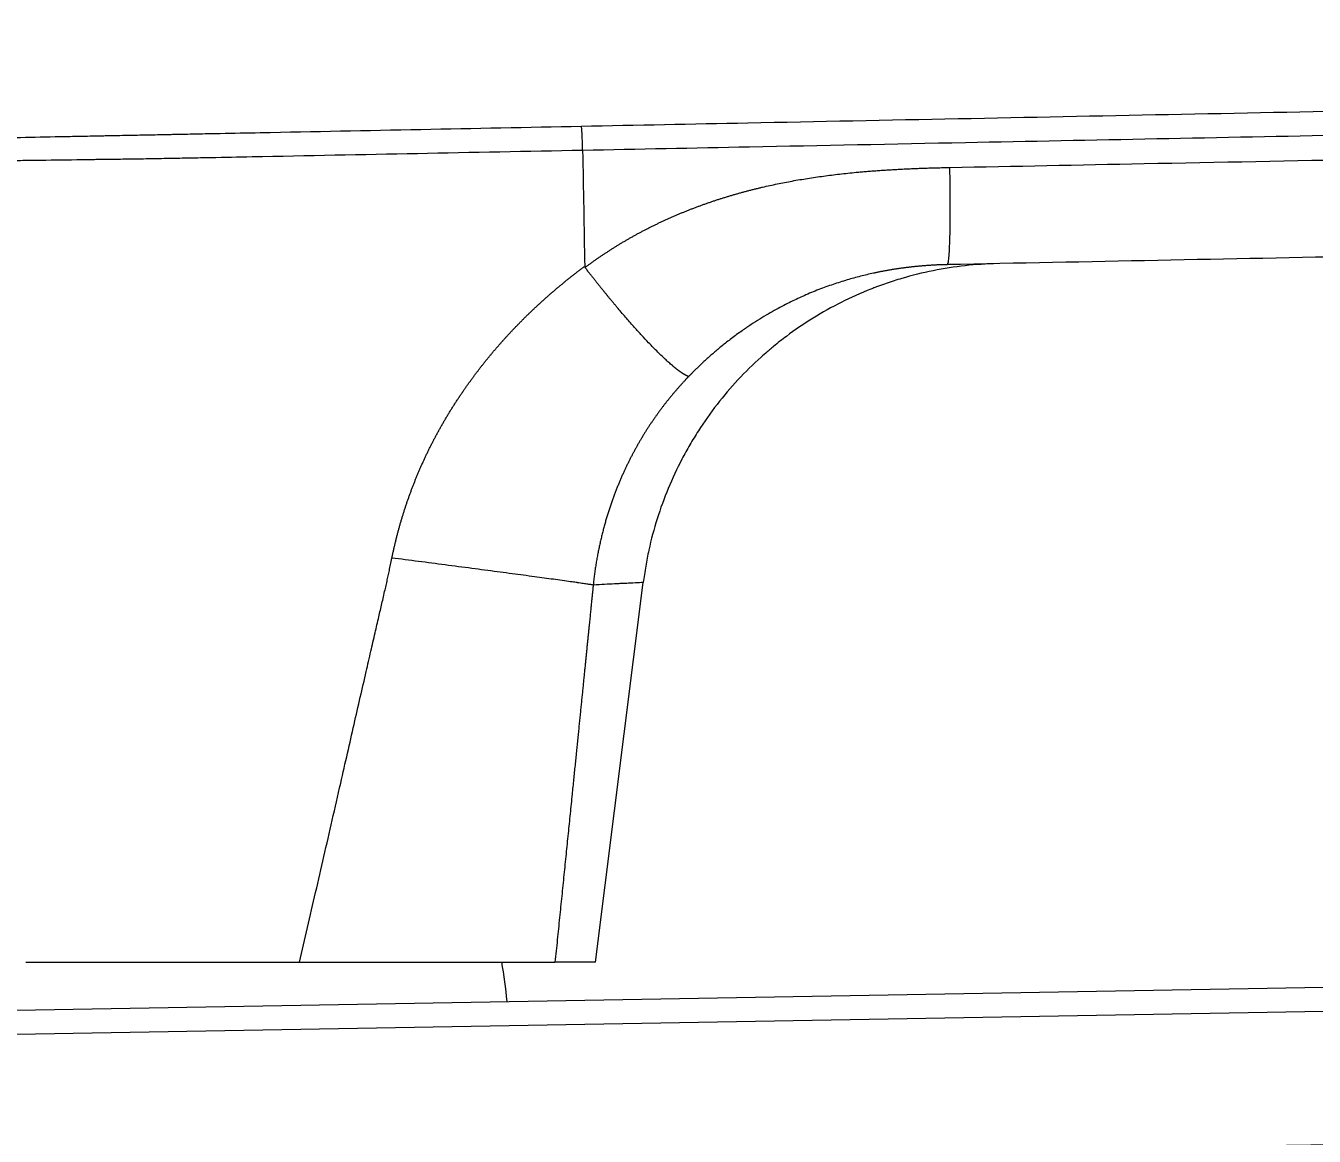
# Model space of a CAD drawing. Extents: x 8168 to 8762, y -18192 to -17772.
# Drawn here: x 8294.4 to 8347.4, y -17968.6 to -17922.9 of the extents above; entities that cross this region are included whole.
import ezdxf

# ---------------------------------------------------------------- set-up
doc = ezdxf.new("R2010")
doc.units = 0
doc.header["$MEASUREMENT"] = 0
doc.linetypes.add('HIDDEN2', pattern=[4.7625, 3.175, -1.5875])
doc.layers.get('DEFPOINTS').update_dxf_attribs({"linetype": 'CONTINUOUS'})
doc.layers.add('1', color=4, linetype='HIDDEN2')
doc.layers.add('5', color=2, linetype='CONTINUOUS')
doc.styles.get("Standard").update_dxf_attribs({"font": 'Gulim.ttf'})
doc.dimstyles.new('STANDARD$2', dxfattribs={"dimtxt": 3.5, "dimasz": 2.5, "dimexe": 1, "dimexo": 1, "dimgap": 0.8, "dimtad": 1, "dimdsep": 46, "dimtxsty": 'Standard', "dimcen": 0, "dimclrd": 2, "dimclre": 2, "dimclrt": 4, "dimadec": 1, "dimazin": 2, "dimtfac": 1, "dimtmove": 0, "dimatfit": 0, "dimfxl": 0, "dimtolj": 1, "dimarcsym": 0})

# ---------------------------------------------------------------- blocks, each defined once
blk = doc.blocks.new('*D9')
at = {"layer": '5', "color": 2, "lineweight": -2}
blk.add_line((8294.359, -18020.295), (8294.359, -18021.895), dxfattribs=at)
blk.add_arc((8294.359, -17490.867), 530.029, 270.5405, 281.4595, dxfattribs=at)
at = {"layer": '5', "color": 2}
for points in [[(8399.493, -18009.513), (8399.832, -18011.145), (8404.558, -18009.313)], [(8299.363, -18021.705), (8299.355, -18020.038), (8294.359, -18020.895)]]:
    blk.add_solid(points, dxfattribs=at)
at = {"layer": 'DEFPOINTS', "color": 0}
for p in [(8294.359, -17922.905, 0), (8395.837, -17968.282, 0), (8294.359, -18019.295, 0), (8331.332, -18019.604), (8418.401, -18074.441, 0)]:
    blk.add_point(p, dxfattribs=at)
at = {"layer": '5', "color": 4, "insert": (8355.397, -18013.976), "char_height": 5, "attachment_point": 5, "rotation": 6.6553}
blk.add_mtext('\\A1;12°', dxfattribs=at)

msp = doc.modelspace()

# ---------------------------------------------------------------- linework, layer by layer
at = {"layer": '1', "color": 7, "linetype": 'Continuous', "lineweight": 18}
for p, q in [((8317.804, -17961.441, 0), (8319.774, -17945.814, 0)), ((8288.339, -17963.509, 0), (8394.356, -17961.658, 0))]:
    msp.add_line(p, q, dxfattribs=at)
at = {"layer": '1', "color": 1, "linetype": 'Continuous', "lineweight": 13}
msp.add_line((8394.398, -17962.658, 0), (8292.012, -17964.445, 0), dxfattribs=at)
at = {"layer": '1', "color": 7, "linetype": 'Continuous', "lineweight": 18}
msp.add_arc((8294.359, -17964.941, 0), 19.9, 5.4294, 10.1645, dxfattribs=at)
for points, knots in [([(8317.22, -17927.036, 0), (8319.505, -17926.99, 0), (8321.79, -17926.944, 0), (8329.847, -17926.783, 0), (8335.619, -17926.668, 0), (8347.163, -17926.437, 0), (8352.934, -17926.321, 0), (8358.705, -17926.206, 0)], [0, 0, 0, 0, 0.165239, 0.165239, 0.582659, 0.582659, 1, 1, 1, 1]), ([(8276.514, -17927.85, 0), (8276.527, -17927.85, 0), (8276.562, -17927.849, 0), (8276.633, -17927.847, 0), (8276.648, -17927.847, 0), (8276.681, -17927.846, 0), (8276.699, -17927.846, 0), (8276.756, -17927.845, 0), (8276.8, -17927.844, 0), (8276.944, -17927.841, 0), (8277.06, -17927.839, 0), (8277.331, -17927.833, 0), (8277.486, -17927.83, 0), (8277.834, -17927.823, 0), (8278.028, -17927.819, 0), (8278.347, -17927.813, 0), (8278.459, -17927.811, 0), (8278.633, -17927.807, 0), (8278.692, -17927.806, 0), (8278.814, -17927.804, 0), (8278.875, -17927.803, 0), (8279.189, -17927.796, 0), (8279.456, -17927.791, 0), (8280.024, -17927.78, 0), (8280.325, -17927.774, 0), (8280.959, -17927.761, 0), (8281.293, -17927.754, 0), (8281.993, -17927.74, 0), (8282.36, -17927.733, 0), (8282.838, -17927.723, 0), (8282.983, -17927.72, 0), (8283.131, -17927.717, 0), (8283.229, -17927.715, 0), (8283.279, -17927.714, 0), (8283.528, -17927.709, 0), (8283.73, -17927.705, 0), (8284.346, -17927.693, 0), (8284.768, -17927.685, 0), (8285.635, -17927.667, 0), (8286.526, -17927.65, 0), (8287.463, -17927.631, 0), (8288.423, -17927.612, 0), (8288.915, -17927.602, 0), (8289.481, -17927.59, 0), (8289.544, -17927.589, 0), (8289.671, -17927.587, 0), (8289.861, -17927.583, 0), (8290.306, -17927.574, 0), (8290.692, -17927.566, 0), (8291.469, -17927.551, 0), (8291.993, -17927.54, 0), (8292.79, -17927.524, 0), (8293.058, -17927.519, 0), (8293.461, -17927.511, 0), (8293.664, -17927.507, 0), (8293.867, -17927.503, 0), (8294.003, -17927.5, 0), (8294.071, -17927.499, 0), (8294.684, -17927.486, 0), (8295.229, -17927.475, 0), (8296.048, -17927.459, 0), (8296.321, -17927.454, 0), (8296.731, -17927.445, 0), (8296.868, -17927.443, 0), (8297.073, -17927.439, 0), (8297.142, -17927.437, 0), (8297.278, -17927.434, 0), (8297.347, -17927.433, 0), (8297.484, -17927.43, 0), (8297.552, -17927.429, 0), (8297.689, -17927.426, 0), (8297.758, -17927.425, 0), (8297.963, -17927.421, 0), (8298.1, -17927.418, 0), (8298.374, -17927.413, 0), (8298.511, -17927.41, 0), (8298.786, -17927.404, 0), (8298.923, -17927.402, 0), (8299.335, -17927.393, 0), (8299.61, -17927.388, 0), (8299.953, -17927.381, 0), (8300.022, -17927.38, 0), (8300.16, -17927.377, 0), (8300.228, -17927.375, 0), (8300.366, -17927.373, 0), (8300.435, -17927.371, 0), (8300.572, -17927.369, 0), (8300.641, -17927.367, 0), (8300.847, -17927.363, 0), (8300.985, -17927.36, 0), (8301.26, -17927.355, 0), (8301.397, -17927.352, 0), (8301.81, -17927.344, 0), (8302.085, -17927.338, 0), (8302.911, -17927.322, 0), (8303.461, -17927.311, 0), (8306.213, -17927.256, 0), (8308.414, -17927.212, 0), (8312.817, -17927.124, 0), (8315.019, -17927.08, 0), (8317.22, -17927.036, 0)], [0, 0, 0, 0, 0.03125, 0.03125, 0.039063, 0.039063, 0.046875, 0.046875, 0.0625, 0.0625, 0.09375, 0.09375, 0.125, 0.125, 0.15625, 0.15625, 0.171875, 0.171875, 0.179688, 0.179688, 0.1875, 0.1875, 0.21875, 0.21875, 0.25, 0.25, 0.28125, 0.28125, 0.3125, 0.3125, 0.320313, 0.324219, 0.324219, 0.328125, 0.328125, 0.34375, 0.34375, 0.375, 0.375, 0.40625, 0.4375, 0.4375, 0.46875, 0.46875, 0.472656, 0.472656, 0.476563, 0.484375, 0.5, 0.5, 0.53125, 0.53125, 0.546875, 0.546875, 0.554688, 0.558594, 0.558594, 0.5625, 0.5625, 0.59375, 0.59375, 0.609375, 0.609375, 0.617188, 0.617188, 0.621094, 0.621094, 0.625, 0.625, 0.628906, 0.628906, 0.632813, 0.632813, 0.640625, 0.640625, 0.648438, 0.648438, 0.65625, 0.65625, 0.671875, 0.671875, 0.675781, 0.675781, 0.679688, 0.679688, 0.683594, 0.683594, 0.6875, 0.6875, 0.695313, 0.695313, 0.703125, 0.703125, 0.71875, 0.71875, 0.75, 0.75, 0.875, 0.875, 1, 1, 1, 1]), ([(8317.279, -17928.035, 0), (8317.278, -17927.969, 0), (8317.276, -17927.904, 0), (8317.274, -17927.808, 0), (8317.273, -17927.776, 0), (8317.271, -17927.729, 0), (8317.271, -17927.714, 0), (8317.27, -17927.683, 0), (8317.269, -17927.667, 0), (8317.267, -17927.592, 0), (8317.264, -17927.534, 0), (8317.261, -17927.466, 0), (8317.26, -17927.453, 0), (8317.259, -17927.427, 0), (8317.258, -17927.414, 0), (8317.256, -17927.375, 0), (8317.255, -17927.351, 0), (8317.251, -17927.282, 0), (8317.248, -17927.241, 0), (8317.245, -17927.195, 0), (8317.244, -17927.186, 0), (8317.242, -17927.169, 0), (8317.24, -17927.145, 0), (8317.237, -17927.11, 0), (8317.234, -17927.088, 0), (8317.232, -17927.074, 0), (8317.231, -17927.07, 0), (8317.23, -17927.062, 0), (8317.229, -17927.058, 0), (8317.227, -17927.048, 0), (8317.225, -17927.044, 0), (8317.224, -17927.04, 0), (8317.223, -17927.039, 0), (8317.223, -17927.038, 0), (8317.222, -17927.037, 0), (8317.221, -17927.036, 0), (8317.221, -17927.036, 0), (8317.22, -17927.036, 0)], [0, 0, 0, 0, 0.125, 0.125, 0.1875, 0.1875, 0.21875, 0.21875, 0.25, 0.25, 0.375, 0.375, 0.40625, 0.40625, 0.4375, 0.4375, 0.5, 0.5, 0.625, 0.625, 0.65625, 0.65625, 0.6875, 0.75, 0.8125, 0.8125, 0.84375, 0.84375, 0.875, 0.875, 0.9375, 0.9375, 0.953125, 0.953125, 0.96875, 0.96875, 1, 1, 1, 1]), ([(8358.685, -17932.208, 0), (8355.66, -17932.268, 0), (8352.635, -17932.329, 0), (8343.837, -17932.505, 0), (8338.064, -17932.62, 0), (8332.291, -17932.735, 0)], [0, 0, 0, 0, 0.343837, 0.343837, 1, 1, 1, 1]), ([(8321.642, -17937.338, 0), (8321.64, -17937.337, 0), (8321.635, -17937.335, 0), (8321.627, -17937.333, 0), (8321.619, -17937.33, 0), (8321.61, -17937.327, 0), (8321.602, -17937.324, 0), (8321.594, -17937.321, 0), (8321.585, -17937.317, 0), (8321.576, -17937.314, 0), (8321.567, -17937.31, 0), (8321.558, -17937.305, 0), (8321.549, -17937.301, 0), (8321.54, -17937.297, 0), (8321.53, -17937.292, 0), (8321.521, -17937.287, 0), (8321.511, -17937.282, 0), (8321.501, -17937.277, 0), (8321.491, -17937.271, 0), (8321.481, -17937.266, 0), (8321.471, -17937.26, 0), (8321.461, -17937.254, 0), (8321.451, -17937.248, 0), (8321.44, -17937.242, 0), (8321.429, -17937.235, 0), (8321.419, -17937.228, 0), (8321.408, -17937.222, 0), (8321.397, -17937.215, 0), (8321.386, -17937.207, 0), (8321.375, -17937.2, 0), (8321.364, -17937.193, 0), (8321.352, -17937.185, 0), (8321.341, -17937.177, 0), (8321.329, -17937.17, 0), (8321.318, -17937.161, 0), (8321.306, -17937.153, 0), (8321.294, -17937.145, 0), (8321.282, -17937.136, 0), (8321.27, -17937.128, 0), (8321.258, -17937.119, 0), (8321.246, -17937.11, 0), (8321.234, -17937.101, 0), (8321.222, -17937.092, 0), (8321.21, -17937.083, 0), (8321.197, -17937.073, 0), (8321.185, -17937.064, 0), (8321.172, -17937.054, 0), (8321.16, -17937.044, 0), (8321.147, -17937.035, 0), (8321.134, -17937.025, 0), (8321.122, -17937.014, 0), (8321.109, -17937.004, 0), (8321.096, -17936.994, 0), (8321.083, -17936.983, 0), (8321.07, -17936.973, 0), (8321.057, -17936.962, 0), (8321.044, -17936.951, 0), (8321.031, -17936.941, 0), (8321.018, -17936.93, 0), (8320.964, -17936.884, 0), (8320.864, -17936.798, 0), (8320.711, -17936.659, 0), (8320.547, -17936.504, 0), (8320.373, -17936.333, 0), (8320.189, -17936.148, 0), (8319.972, -17935.923, 0), (8319.715, -17935.649, 0), (8319.412, -17935.315, 0), (8319.084, -17934.943, 0), (8318.844, -17934.665, 0), (8318.706, -17934.501, 0), (8318.675, -17934.464, 0), (8318.644, -17934.427, 0), (8318.612, -17934.389, 0), (8318.579, -17934.35, 0), (8318.546, -17934.31, 0), (8318.512, -17934.27, 0), (8318.478, -17934.228, 0), (8318.443, -17934.186, 0), (8318.408, -17934.144, 0), (8318.372, -17934.1, 0), (8318.336, -17934.056, 0), (8318.299, -17934.011, 0), (8318.262, -17933.965, 0), (8318.224, -17933.919, 0), (8318.185, -17933.872, 0), (8318.147, -17933.824, 0), (8318.107, -17933.775, 0), (8318.067, -17933.726, 0), (8318.027, -17933.676, 0), (8317.986, -17933.625, 0), (8317.945, -17933.574, 0), (8317.904, -17933.522, 0), (8317.862, -17933.469, 0), (8317.819, -17933.416, 0), (8317.777, -17933.362, 0), (8317.733, -17933.307, 0), (8317.69, -17933.252, 0), (8317.646, -17933.197, 0), (8317.602, -17933.14, 0), (8317.557, -17933.083, 0), (8317.513, -17933.026, 0), (8317.468, -17932.968, 0), (8317.422, -17932.909, 0), (8317.392, -17932.87, 0), (8317.377, -17932.85, 0)], [0, 0, 0, 0, 0.004603, 0.009199, 0.013788, 0.018369, 0.022942, 0.027508, 0.032065, 0.036613, 0.041153, 0.045684, 0.050206, 0.054719, 0.059223, 0.063716, 0.068201, 0.072675, 0.077139, 0.081593, 0.086036, 0.090468, 0.09489, 0.0993, 0.103699, 0.108087, 0.112463, 0.116828, 0.12118, 0.12552, 0.129848, 0.134164, 0.138467, 0.142757, 0.147034, 0.151298, 0.155548, 0.159785, 0.164008, 0.168218, 0.172414, 0.176595, 0.180762, 0.184915, 0.189053, 0.193176, 0.197285, 0.201378, 0.205457, 0.20952, 0.213567, 0.217599, 0.221615, 0.225615, 0.2296, 0.233568, 0.237519, 0.241455, 0.245374, 0.249276, 0.289888, 0.331022, 0.372611, 0.414581, 0.456857, 0.499359, 0.557943, 0.619366, 0.683337, 0.749503, 0.755193, 0.760979, 0.766861, 0.772837, 0.778907, 0.785071, 0.791327, 0.797674, 0.804113, 0.810642, 0.817259, 0.823965, 0.830759, 0.837638, 0.844603, 0.851652, 0.858784, 0.865999, 0.873294, 0.880669, 0.888123, 0.895654, 0.903261, 0.910944, 0.918699, 0.926528, 0.934427, 0.942395, 0.950432, 0.958536, 0.966704, 0.974937, 0.983231, 0.991586, 1, 1, 1, 1]), ([(8334.357, -17932.694, 0), (8333.907, -17932.703, 0), (8333.462, -17932.732, 0), (8332.578, -17932.829, 0), (8331.702, -17932.965, 0), (8330.84, -17933.178, 0), (8330.2, -17933.367, 0), (8329.987, -17933.435, 0), (8329.67, -17933.544, 0), (8329.564, -17933.582, 0), (8329.406, -17933.64, 0), (8329.353, -17933.66, 0), (8329.249, -17933.7, 0), (8328.778, -17933.883, 0), (8328.321, -17934.088, 0), (8327.527, -17934.486, 0), (8327.141, -17934.702, 0), (8326.387, -17935.169, 0), (8326.02, -17935.419, 0), (8325.484, -17935.82, 0), (8325.308, -17935.958, 0), (8325.091, -17936.137, 0), (8325.048, -17936.172, 0), (8324.962, -17936.245, 0), (8324.834, -17936.354, 0), (8324.708, -17936.465, 0), (8324.292, -17936.838, 0), (8323.975, -17937.15, 0), (8323.371, -17937.8, 0), (8323.084, -17938.137, 0), (8322.54, -17938.838, 0), (8322.283, -17939.201, 0), (8321.98, -17939.671, 0), (8321.921, -17939.766, 0), (8321.804, -17939.957, 0), (8321.746, -17940.054, 0), (8321.577, -17940.345, 0), (8321.469, -17940.54, 0), (8321.159, -17941.133, 0), (8320.971, -17941.535, 0), (8320.631, -17942.354, 0), (8320.479, -17942.771, 0), (8320.213, -17943.618, 0), (8320.098, -17944.049, 0), (8319.979, -17944.596, 0), (8319.956, -17944.706, 0), (8319.913, -17944.927, 0), (8319.852, -17945.258, 0), (8319.802, -17945.591, 0), (8319.774, -17945.814, 0)], [0, 0, 0, 0, 0.0625, 0.0625, 0.125, 0.1875, 0.1875, 0.21875, 0.21875, 0.234375, 0.234375, 0.242188, 0.242188, 0.25, 0.3125, 0.3125, 0.375, 0.375, 0.4375, 0.4375, 0.46875, 0.46875, 0.476563, 0.476563, 0.484375, 0.5, 0.5, 0.5625, 0.5625, 0.625, 0.625, 0.6875, 0.6875, 0.703125, 0.703125, 0.71875, 0.71875, 0.75, 0.75, 0.8125, 0.8125, 0.875, 0.875, 0.9375, 0.9375, 0.953125, 0.953125, 0.96875, 1, 1, 1, 1]), ([(8294.359, -17961.441, 0), (8294.593, -17961.441, 0), (8294.828, -17961.441, 0), (8295.179, -17961.441, 0), (8295.297, -17961.441, 0), (8295.531, -17961.441, 0), (8295.649, -17961.441, 0), (8295.884, -17961.441, 0), (8296.001, -17961.441, 0), (8296.236, -17961.441, 0), (8296.353, -17961.441, 0), (8296.705, -17961.441, 0), (8296.94, -17961.441, 0), (8297.645, -17961.441, 0), (8298.114, -17961.441, 0), (8298.819, -17961.441, 0), (8299.054, -17961.441, 0), (8299.406, -17961.441, 0), (8299.523, -17961.441, 0), (8299.758, -17961.441, 0), (8299.876, -17961.441, 0), (8300.463, -17961.441, 0), (8300.932, -17961.441, 0), (8301.872, -17961.441, 0), (8302.341, -17961.441, 0), (8303.75, -17961.441, 0), (8304.689, -17961.441, 0), (8305.628, -17961.441, 0)], [0, 0, 0, 0, 0.0625, 0.0625, 0.09375, 0.09375, 0.125, 0.125, 0.15625, 0.15625, 0.1875, 0.1875, 0.25, 0.25, 0.375, 0.375, 0.4375, 0.4375, 0.46875, 0.46875, 0.5, 0.5, 0.625, 0.625, 0.75, 0.75, 1, 1, 1, 1]), ([(8305.628, -17961.441, 0), (8305.936, -17961.441, 0), (8306.24, -17961.441, 0), (8306.842, -17961.441, 0), (8307.44, -17961.441, 0), (8308.025, -17961.441, 0), (8308.606, -17961.441, 0), (8308.893, -17961.441, 0), (8309.462, -17961.441, 0), (8309.744, -17961.441, 0), (8310.092, -17961.441, 0), (8310.161, -17961.441, 0), (8310.299, -17961.441, 0), (8310.504, -17961.441, 0), (8310.705, -17961.441, 0), (8311.101, -17961.441, 0), (8311.616, -17961.441, 0), (8312.102, -17961.441, 0), (8312.575, -17961.441, 0), (8312.804, -17961.441, 0), (8313.081, -17961.441, 0), (8313.136, -17961.441, 0), (8313.244, -17961.441, 0), (8313.298, -17961.441, 0), (8313.458, -17961.441, 0), (8313.562, -17961.441, 0), (8313.865, -17961.441, 0), (8314.249, -17961.441, 0), (8314.591, -17961.441, 0), (8314.913, -17961.441, 0), (8315.064, -17961.441, 0), (8315.238, -17961.441, 0), (8315.273, -17961.441, 0), (8315.34, -17961.441, 0), (8315.373, -17961.441, 0), (8315.47, -17961.441, 0), (8315.531, -17961.441, 0), (8315.706, -17961.441, 0), (8315.914, -17961.441, 0), (8316.074, -17961.441, 0), (8316.141, -17961.441, 0)], [0, 0, 0, 0, 0.0625, 0.0625, 0.125, 0.1875, 0.1875, 0.25, 0.25, 0.3125, 0.3125, 0.328125, 0.328125, 0.34375, 0.375, 0.375, 0.4375, 0.5, 0.5, 0.5625, 0.5625, 0.578125, 0.578125, 0.59375, 0.59375, 0.625, 0.625, 0.6875, 0.75, 0.75, 0.8125, 0.8125, 0.828125, 0.828125, 0.84375, 0.84375, 0.875, 0.875, 0.9375, 1, 1, 1, 1]), ([(8317.804, -17961.441, 0), (8317.795, -17961.441, 0), (8317.753, -17961.441, 0), (8317.605, -17961.441, 0), (8317.392, -17961.441, 0), (8316.88, -17961.441, 0), (8316.409, -17961.441, 0), (8316.141, -17961.441, 0)], [0, 0, 0, 0, 0.25, 0.25, 0.5, 0.75, 1, 1, 1, 1])]:
    msp.add_open_spline(points, degree=3, knots=knots, dxfattribs=at)
at = {"layer": '1', "color": 1, "linetype": 'Continuous', "lineweight": 13}
for points, degree, knots in [([(8358.77, -17927.207, 0), (8358.104, -17927.22, 0), (8357.439, -17927.233, 0), (8354.109, -17927.3, 0), (8351.446, -17927.353, 0), (8343.532, -17927.511, 0), (8338.282, -17927.616, 0), (8330.068, -17927.78, 0), (8327.104, -17927.839, 0), (8321.854, -17927.944, 0), (8319.566, -17927.989, 0), (8317.279, -17928.035, 0)], 3, [0, 0, 0, 0, 0.048144, 0.048144, 0.240718, 0.240718, 0.620359, 0.620359, 0.834632, 0.834632, 1, 1, 1, 1]), ([(8317.279, -17928.035, 0), (8315.011, -17928.079, 0), (8312.743, -17928.124, 0), (8308.207, -17928.214, 0), (8305.939, -17928.259, 0), (8303.103, -17928.315, 0), (8302.536, -17928.326, 0), (8301.686, -17928.343, 0), (8301.402, -17928.348, 0), (8300.977, -17928.356, 0), (8300.836, -17928.359, 0), (8300.623, -17928.363, 0), (8300.552, -17928.365, 0), (8300.411, -17928.367, 0), (8300.34, -17928.369, 0), (8299.985, -17928.375, 0), (8299.702, -17928.38, 0), (8299.136, -17928.389, 0), (8298.853, -17928.394, 0), (8298.429, -17928.4, 0), (8298.288, -17928.402, 0), (8298.005, -17928.405, 0), (8297.864, -17928.407, 0), (8297.653, -17928.41, 0), (8297.582, -17928.411, 0), (8297.441, -17928.412, 0), (8297.371, -17928.413, 0), (8297.23, -17928.415, 0), (8297.159, -17928.417, 0), (8297.018, -17928.418, 0), (8296.948, -17928.419, 0), (8296.314, -17928.428, 0), (8295.751, -17928.436, 0), (8294.908, -17928.447, 0), (8294.627, -17928.451, 0), (8294.206, -17928.456, 0), (8294.066, -17928.458, 0), (8293.855, -17928.461, 0), (8293.785, -17928.462, 0), (8293.645, -17928.464, 0), (8293.017, -17928.472, 0), (8292.397, -17928.481, 0), (8291.309, -17928.495, 0), (8290.772, -17928.503, 0), (8289.977, -17928.513, 0), (8289.714, -17928.517, 0), (8289.322, -17928.522, 0), (8289.191, -17928.524, 0), (8288.931, -17928.528, 0), (8288.802, -17928.529, 0), (8288.161, -17928.538, 0), (8287.659, -17928.545, 0), (8286.68, -17928.558, 0), (8286.202, -17928.565, 0), (8285.27, -17928.578, 0), (8284.815, -17928.584, 0), (8283.93, -17928.597, 0), (8283.5, -17928.603, 0), (8282.976, -17928.61, 0), (8282.821, -17928.612, 0), (8282.666, -17928.614, 0), (8282.564, -17928.616, 0), (8282.513, -17928.617, 0), (8282.259, -17928.62, 0), (8282.06, -17928.623, 0), (8281.477, -17928.631, 0), (8281.104, -17928.637, 0), (8280.392, -17928.647, 0), (8280.053, -17928.652, 0), (8279.408, -17928.661, 0), (8279.102, -17928.666, 0), (8278.525, -17928.674, 0), (8278.253, -17928.678, 0), (8277.966, -17928.683, 0), (8277.934, -17928.683, 0), (8277.872, -17928.684, 0), (8277.841, -17928.685, 0), (8277.749, -17928.686, 0), (8277.568, -17928.689, 0), (8277.399, -17928.691, 0), (8277.075, -17928.696, 0), (8276.878, -17928.7, 0), (8276.525, -17928.705, 0), (8276.368, -17928.708, 0), (8276.093, -17928.712, 0), (8275.976, -17928.715, 0), (8275.83, -17928.717, 0), (8275.786, -17928.718, 0), (8275.728, -17928.719, 0), (8275.71, -17928.72, 0), (8275.676, -17928.72, 0), (8275.661, -17928.721, 0), (8275.59, -17928.722, 0), (8275.555, -17928.723, 0), (8275.541, -17928.724, 0)], 3, [0, 0, 0, 0, 0.125, 0.125, 0.25, 0.25, 0.28125, 0.28125, 0.296875, 0.296875, 0.304687, 0.304687, 0.308594, 0.308594, 0.3125, 0.3125, 0.328125, 0.328125, 0.34375, 0.34375, 0.351562, 0.351562, 0.359375, 0.359375, 0.363281, 0.363281, 0.367187, 0.367187, 0.371094, 0.371094, 0.375, 0.375, 0.40625, 0.40625, 0.421875, 0.421875, 0.429687, 0.429687, 0.433594, 0.433594, 0.4375, 0.46875, 0.46875, 0.5, 0.5, 0.515625, 0.515625, 0.523437, 0.523437, 0.53125, 0.53125, 0.5625, 0.5625, 0.59375, 0.59375, 0.625, 0.625, 0.65625, 0.65625, 0.664062, 0.667969, 0.667969, 0.671875, 0.671875, 0.6875, 0.6875, 0.71875, 0.71875, 0.75, 0.75, 0.78125, 0.78125, 0.8125, 0.8125, 0.816406, 0.816406, 0.820312, 0.820312, 0.828125, 0.84375, 0.84375, 0.875, 0.875, 0.90625, 0.90625, 0.9375, 0.9375, 0.953125, 0.953125, 0.960937, 0.960937, 0.96875, 0.96875, 1, 1, 1, 1]), ([(8332.394, -17928.736, 0), (8335.057, -17928.683, 0), (8337.72, -17928.63, 0), (8346.518, -17928.456, 0), (8352.653, -17928.334, 0), (8358.788, -17928.213, 0)], 3, [0, 0, 0, 0, 0.302721, 0.302721, 1, 1, 1, 1]), ([(8317.377, -17932.85, 0), (8317.394, -17932.837, 0), (8317.429, -17932.811, 0), (8317.481, -17932.772, 0), (8317.534, -17932.734, 0), (8317.586, -17932.696, 0), (8317.639, -17932.657, 0), (8317.692, -17932.62, 0), (8317.745, -17932.582, 0), (8317.798, -17932.544, 0), (8317.852, -17932.507, 0), (8317.905, -17932.47, 0), (8317.959, -17932.433, 0), (8318.013, -17932.396, 0), (8318.067, -17932.359, 0), (8318.121, -17932.323, 0), (8318.176, -17932.287, 0), (8318.23, -17932.251, 0), (8318.285, -17932.215, 0), (8318.34, -17932.179, 0), (8318.395, -17932.143, 0), (8318.45, -17932.108, 0), (8318.505, -17932.073, 0), (8318.561, -17932.038, 0), (8318.616, -17932.003, 0), (8318.672, -17931.969, 0), (8318.728, -17931.934, 0), (8318.784, -17931.9, 0), (8318.84, -17931.866, 0), (8318.897, -17931.833, 0), (8318.953, -17931.799, 0), (8319.01, -17931.765, 0), (8319.067, -17931.732, 0), (8319.124, -17931.699, 0), (8319.181, -17931.666, 0), (8319.238, -17931.634, 0), (8319.296, -17931.601, 0), (8319.353, -17931.569, 0), (8319.411, -17931.537, 0), (8319.469, -17931.505, 0), (8319.527, -17931.473, 0), (8319.586, -17931.442, 0), (8319.644, -17931.41, 0), (8319.703, -17931.379, 0), (8319.761, -17931.348, 0), (8319.82, -17931.317, 0), (8319.879, -17931.287, 0), (8319.939, -17931.256, 0), (8319.998, -17931.226, 0), (8320.058, -17931.196, 0), (8320.117, -17931.166, 0), (8320.177, -17931.137, 0), (8320.237, -17931.107, 0), (8320.297, -17931.078, 0), (8320.358, -17931.049, 0), (8320.418, -17931.02, 0), (8320.479, -17930.991, 0), (8320.54, -17930.963, 0), (8320.601, -17930.934, 0), (8320.662, -17930.906, 0), (8320.723, -17930.878, 0), (8320.784, -17930.851, 0), (8320.846, -17930.823, 0), (8320.908, -17930.796, 0), (8320.97, -17930.768, 0), (8321.032, -17930.741, 0), (8321.094, -17930.715, 0), (8321.156, -17930.688, 0), (8321.219, -17930.661, 0), (8321.281, -17930.635, 0), (8321.344, -17930.609, 0), (8321.407, -17930.583, 0), (8321.47, -17930.558, 0), (8321.534, -17930.532, 0), (8321.597, -17930.507, 0), (8321.661, -17930.482, 0), (8321.725, -17930.457, 0), (8321.788, -17930.432, 0), (8321.853, -17930.407, 0), (8321.917, -17930.383, 0), (8321.981, -17930.359, 0), (8322.046, -17930.335, 0), (8322.111, -17930.311, 0), (8322.175, -17930.287, 0), (8322.24, -17930.264, 0), (8322.306, -17930.241, 0), (8322.371, -17930.218, 0), (8322.436, -17930.195, 0), (8322.502, -17930.172, 0), (8322.568, -17930.15, 0), (8322.634, -17930.127, 0), (8322.7, -17930.105, 0), (8322.766, -17930.083, 0), (8322.833, -17930.061, 0), (8322.899, -17930.04, 0), (8322.966, -17930.019, 0), (8323.033, -17929.997, 0), (8323.1, -17929.976, 0), (8323.167, -17929.956, 0), (8323.235, -17929.935, 0), (8323.302, -17929.915, 0), (8323.37, -17929.894, 0), (8323.438, -17929.874, 0), (8323.506, -17929.854, 0), (8323.574, -17929.835, 0), (8323.642, -17929.815, 0), (8323.711, -17929.796, 0), (8323.779, -17929.777, 0), (8323.848, -17929.758, 0), (8323.917, -17929.739, 0), (8323.986, -17929.721, 0), (8324.056, -17929.702, 0), (8324.125, -17929.684, 0), (8324.195, -17929.666, 0), (8324.264, -17929.648, 0), (8324.334, -17929.631, 0), (8324.404, -17929.613, 0), (8324.475, -17929.596, 0), (8324.545, -17929.579, 0), (8324.615, -17929.562, 0), (8324.862, -17929.504, 0), (8325.289, -17929.41, 0), (8325.906, -17929.29, 0), (8326.539, -17929.183, 0), (8327.191, -17929.087, 0), (8327.859, -17929.004, 0), (8328.38, -17928.949, 0), (8328.749, -17928.916, 0), (8328.962, -17928.898, 0), (8329.18, -17928.88, 0), (8329.401, -17928.864, 0), (8329.627, -17928.848, 0), (8329.857, -17928.834, 0), (8330.091, -17928.82, 0), (8330.33, -17928.807, 0), (8330.573, -17928.795, 0), (8330.821, -17928.784, 0), (8331.072, -17928.774, 0), (8331.328, -17928.764, 0), (8331.588, -17928.756, 0), (8331.853, -17928.748, 0), (8332.122, -17928.741, 0), (8332.303, -17928.738, 0), (8332.394, -17928.736, 0)], 3, [0, 0, 0, 0, 0.004105, 0.008211, 0.012319, 0.016427, 0.020536, 0.024646, 0.028758, 0.03287, 0.036984, 0.041099, 0.045216, 0.049334, 0.053454, 0.057575, 0.061698, 0.065823, 0.069949, 0.074077, 0.078207, 0.082339, 0.086473, 0.090609, 0.094747, 0.098887, 0.103029, 0.107174, 0.111321, 0.11547, 0.119622, 0.123776, 0.127933, 0.132092, 0.136254, 0.140418, 0.144586, 0.148756, 0.152929, 0.157105, 0.161284, 0.165466, 0.169652, 0.17384, 0.178031, 0.182226, 0.186424, 0.190626, 0.194831, 0.199039, 0.203251, 0.207466, 0.211685, 0.215908, 0.220135, 0.224365, 0.228599, 0.232837, 0.237079, 0.241325, 0.245575, 0.24983, 0.254088, 0.258351, 0.262618, 0.266889, 0.271164, 0.275444, 0.279729, 0.284018, 0.288311, 0.292609, 0.296912, 0.30122, 0.305532, 0.309849, 0.314172, 0.318499, 0.322831, 0.327168, 0.33151, 0.335857, 0.340209, 0.344567, 0.34893, 0.353298, 0.357672, 0.36205, 0.366435, 0.370825, 0.37522, 0.379622, 0.384028, 0.388441, 0.392859, 0.397283, 0.401713, 0.406149, 0.410591, 0.415038, 0.419492, 0.423952, 0.428418, 0.43289, 0.437368, 0.441852, 0.446343, 0.45084, 0.455344, 0.459854, 0.46437, 0.468893, 0.473423, 0.477959, 0.482502, 0.487051, 0.491607, 0.49617, 0.50074, 0.505317, 0.5099, 0.548611, 0.588238, 0.628804, 0.670329, 0.712835, 0.756341, 0.769562, 0.783048, 0.796802, 0.810822, 0.825109, 0.839664, 0.854486, 0.869577, 0.884937, 0.900566, 0.916464, 0.932631, 0.949068, 0.965775, 0.982752, 1, 1, 1, 1]), ([(8309.429, -17944.809, 0), (8309.434, -17944.786, 0), (8309.444, -17944.739, 0), (8309.458, -17944.67, 0), (8309.473, -17944.6, 0), (8309.488, -17944.53, 0), (8309.504, -17944.461, 0), (8309.519, -17944.391, 0), (8309.535, -17944.322, 0), (8309.551, -17944.253, 0), (8309.568, -17944.183, 0), (8309.585, -17944.114, 0), (8309.601, -17944.046, 0), (8309.619, -17943.977, 0), (8309.636, -17943.908, 0), (8309.654, -17943.839, 0), (8309.672, -17943.771, 0), (8309.69, -17943.702, 0), (8309.708, -17943.634, 0), (8309.727, -17943.566, 0), (8309.746, -17943.498, 0), (8309.765, -17943.43, 0), (8309.785, -17943.362, 0), (8309.804, -17943.294, 0), (8309.824, -17943.226, 0), (8309.845, -17943.159, 0), (8309.865, -17943.091, 0), (8309.886, -17943.024, 0), (8309.907, -17942.956, 0), (8309.928, -17942.889, 0), (8309.949, -17942.822, 0), (8309.971, -17942.755, 0), (8309.993, -17942.688, 0), (8310.015, -17942.621, 0), (8310.038, -17942.555, 0), (8310.06, -17942.488, 0), (8310.083, -17942.422, 0), (8310.107, -17942.355, 0), (8310.13, -17942.289, 0), (8310.154, -17942.223, 0), (8310.178, -17942.157, 0), (8310.202, -17942.091, 0), (8310.227, -17942.025, 0), (8310.251, -17941.959, 0), (8310.276, -17941.893, 0), (8310.302, -17941.828, 0), (8310.327, -17941.762, 0), (8310.353, -17941.697, 0), (8310.379, -17941.632, 0), (8310.405, -17941.567, 0), (8310.431, -17941.501, 0), (8310.458, -17941.436, 0), (8310.485, -17941.372, 0), (8310.512, -17941.307, 0), (8310.54, -17941.242, 0), (8310.568, -17941.178, 0), (8310.596, -17941.113, 0), (8310.624, -17941.049, 0), (8310.652, -17940.985, 0), (8310.681, -17940.92, 0), (8310.71, -17940.856, 0), (8310.739, -17940.792, 0), (8310.769, -17940.729, 0), (8310.798, -17940.665, 0), (8310.828, -17940.601, 0), (8310.858, -17940.538, 0), (8310.889, -17940.474, 0), (8310.92, -17940.411, 0), (8310.95, -17940.348, 0), (8310.982, -17940.284, 0), (8311.013, -17940.221, 0), (8311.045, -17940.158, 0), (8311.077, -17940.096, 0), (8311.109, -17940.033, 0), (8311.141, -17939.97, 0), (8311.174, -17939.908, 0), (8311.207, -17939.845, 0), (8311.24, -17939.783, 0), (8311.273, -17939.721, 0), (8311.307, -17939.659, 0), (8311.341, -17939.597, 0), (8311.375, -17939.535, 0), (8311.41, -17939.473, 0), (8311.444, -17939.411, 0), (8311.479, -17939.35, 0), (8311.514, -17939.288, 0), (8311.55, -17939.227, 0), (8311.585, -17939.165, 0), (8311.621, -17939.104, 0), (8311.657, -17939.043, 0), (8311.693, -17938.982, 0), (8311.73, -17938.921, 0), (8311.767, -17938.86, 0), (8311.804, -17938.8, 0), (8311.841, -17938.739, 0), (8311.879, -17938.679, 0), (8311.917, -17938.618, 0), (8311.955, -17938.558, 0), (8311.993, -17938.498, 0), (8312.032, -17938.438, 0), (8312.07, -17938.378, 0), (8312.109, -17938.318, 0), (8312.149, -17938.258, 0), (8312.188, -17938.198, 0), (8312.228, -17938.139, 0), (8312.268, -17938.079, 0), (8312.308, -17938.02, 0), (8312.349, -17937.961, 0), (8312.401, -17937.885, 0), (8312.465, -17937.793, 0), (8312.541, -17937.685, 0), (8312.618, -17937.578, 0), (8312.695, -17937.471, 0), (8312.774, -17937.364, 0), (8312.853, -17937.258, 0), (8312.932, -17937.152, 0), (8313.013, -17937.047, 0), (8313.094, -17936.943, 0), (8313.176, -17936.839, 0), (8313.258, -17936.735, 0), (8313.341, -17936.632, 0), (8313.425, -17936.529, 0), (8313.51, -17936.427, 0), (8313.595, -17936.325, 0), (8313.681, -17936.223, 0), (8313.768, -17936.123, 0), (8313.856, -17936.022, 0), (8313.944, -17935.922, 0), (8314.033, -17935.823, 0), (8314.123, -17935.724, 0), (8314.213, -17935.625, 0), (8314.304, -17935.527, 0), (8314.396, -17935.43, 0), (8314.488, -17935.333, 0), (8314.581, -17935.236, 0), (8314.675, -17935.14, 0), (8314.77, -17935.044, 0), (8314.865, -17934.949, 0), (8314.961, -17934.854, 0), (8315.058, -17934.76, 0), (8315.155, -17934.666, 0), (8315.253, -17934.573, 0), (8315.352, -17934.48, 0), (8315.451, -17934.387, 0), (8315.552, -17934.295, 0), (8315.652, -17934.204, 0), (8315.754, -17934.113, 0), (8315.856, -17934.022, 0), (8315.959, -17933.932, 0), (8316.063, -17933.843, 0), (8316.168, -17933.754, 0), (8316.273, -17933.665, 0), (8316.379, -17933.577, 0), (8316.485, -17933.489, 0), (8316.592, -17933.402, 0), (8316.7, -17933.315, 0), (8316.809, -17933.229, 0), (8316.918, -17933.143, 0), (8317.028, -17933.058, 0), (8317.139, -17932.973, 0), (8317.25, -17932.889, 0), (8317.325, -17932.833, 0), (8317.363, -17932.805, 0)], 3, [0, 0, 0, 0, 0.00485, 0.009697, 0.014541, 0.019382, 0.024219, 0.029054, 0.033886, 0.038715, 0.043541, 0.048365, 0.053186, 0.058004, 0.06282, 0.067634, 0.072445, 0.077254, 0.082061, 0.086865, 0.091668, 0.096468, 0.101267, 0.106063, 0.110858, 0.115651, 0.120443, 0.125232, 0.130021, 0.134808, 0.139593, 0.144377, 0.14916, 0.153942, 0.158722, 0.163502, 0.16828, 0.173058, 0.177834, 0.18261, 0.187386, 0.19216, 0.196934, 0.201708, 0.206481, 0.211253, 0.216026, 0.220798, 0.22557, 0.230341, 0.235113, 0.239885, 0.244657, 0.249429, 0.254201, 0.258973, 0.263746, 0.26852, 0.273293, 0.278068, 0.282843, 0.287618, 0.292395, 0.297172, 0.30195, 0.306729, 0.311509, 0.31629, 0.321072, 0.325856, 0.33064, 0.335426, 0.340214, 0.345003, 0.349793, 0.354585, 0.359379, 0.364175, 0.368972, 0.373771, 0.378572, 0.383375, 0.38818, 0.392987, 0.397796, 0.402608, 0.407422, 0.412238, 0.417056, 0.421878, 0.426701, 0.431527, 0.436356, 0.441188, 0.446023, 0.45086, 0.4557, 0.460543, 0.465389, 0.470239, 0.475091, 0.479947, 0.484806, 0.489668, 0.494534, 0.499403, 0.504276, 0.509152, 0.514032, 0.523003, 0.531976, 0.54095, 0.549927, 0.558907, 0.56789, 0.576876, 0.585866, 0.59486, 0.603859, 0.612863, 0.621872, 0.630887, 0.639907, 0.648934, 0.657968, 0.667008, 0.676056, 0.685112, 0.694176, 0.703248, 0.712329, 0.721418, 0.730518, 0.739627, 0.748746, 0.757876, 0.767016, 0.776168, 0.785331, 0.794506, 0.803693, 0.812892, 0.822105, 0.83133, 0.840569, 0.849821, 0.859088, 0.868369, 0.877665, 0.886976, 0.896303, 0.905645, 0.915003, 0.924378, 0.933769, 0.943177, 0.952602, 0.962045, 0.971506, 0.980986, 0.990483, 1, 1, 1, 1]), ([(8332.291, -17932.735, 0), (8332.272, -17932.736, 0), (8332.234, -17932.737, 0), (8332.177, -17932.738, 0), (8332.12, -17932.74, 0), (8332.063, -17932.742, 0), (8332.006, -17932.744, 0), (8331.948, -17932.746, 0), (8331.891, -17932.748, 0), (8331.833, -17932.751, 0), (8331.775, -17932.754, 0), (8331.717, -17932.757, 0), (8331.659, -17932.76, 0), (8331.601, -17932.764, 0), (8331.543, -17932.767, 0), (8331.484, -17932.771, 0), (8331.426, -17932.776, 0), (8331.367, -17932.78, 0), (8331.308, -17932.785, 0), (8331.249, -17932.789, 0), (8331.19, -17932.794, 0), (8331.131, -17932.8, 0), (8331.072, -17932.805, 0), (8331.013, -17932.811, 0), (8330.953, -17932.817, 0), (8330.894, -17932.823, 0), (8330.834, -17932.83, 0), (8330.774, -17932.836, 0), (8330.714, -17932.843, 0), (8330.655, -17932.851, 0), (8330.594, -17932.858, 0), (8330.534, -17932.866, 0), (8330.474, -17932.874, 0), (8330.414, -17932.882, 0), (8330.353, -17932.89, 0), (8330.293, -17932.899, 0), (8330.232, -17932.908, 0), (8330.171, -17932.917, 0), (8330.11, -17932.927, 0), (8330.049, -17932.936, 0), (8329.988, -17932.946, 0), (8329.927, -17932.957, 0), (8329.866, -17932.967, 0), (8329.805, -17932.978, 0), (8329.743, -17932.989, 0), (8329.682, -17933.001, 0), (8329.62, -17933.012, 0), (8329.558, -17933.024, 0), (8329.497, -17933.036, 0), (8329.435, -17933.049, 0), (8329.373, -17933.061, 0), (8329.311, -17933.074, 0), (8329.091, -17933.122, 0), (8328.707, -17933.212, 0), (8328.153, -17933.365, 0), (8327.581, -17933.547, 0), (8326.99, -17933.761, 0), (8326.507, -17933.961, 0), (8326.126, -17934.133, 0), (8325.846, -17934.267, 0), (8325.549, -17934.416, 0), (8325.235, -17934.583, 0), (8324.906, -17934.77, 0), (8324.562, -17934.976, 0), (8324.204, -17935.205, 0), (8323.888, -17935.42, 0), (8323.62, -17935.612, 0), (8323.407, -17935.77, 0), (8323.207, -17935.925, 0), (8323.018, -17936.075, 0), (8322.841, -17936.221, 0), (8322.676, -17936.362, 0), (8322.521, -17936.497, 0), (8322.377, -17936.626, 0), (8322.243, -17936.748, 0), (8322.119, -17936.864, 0), (8322.006, -17936.974, 0), (8321.902, -17937.075, 0), (8321.807, -17937.17, 0), (8321.722, -17937.256, 0), (8321.668, -17937.311, 0), (8321.642, -17937.338, 0)], 3, [0, 0, 0, 0, 0.004784, 0.009578, 0.014381, 0.019193, 0.024016, 0.028848, 0.03369, 0.038542, 0.043404, 0.048275, 0.053157, 0.058049, 0.06295, 0.067862, 0.072784, 0.077716, 0.082658, 0.08761, 0.092573, 0.097546, 0.102529, 0.107523, 0.112527, 0.117542, 0.122567, 0.127603, 0.132649, 0.137706, 0.142773, 0.147851, 0.15294, 0.15804, 0.16315, 0.168272, 0.173404, 0.178547, 0.183701, 0.188866, 0.194042, 0.199229, 0.204427, 0.209636, 0.214856, 0.220088, 0.22533, 0.230584, 0.235849, 0.241126, 0.246413, 0.251712, 0.257023, 0.302821, 0.350907, 0.401296, 0.454, 0.509029, 0.533188, 0.559271, 0.587278, 0.61721, 0.649068, 0.682851, 0.71856, 0.756196, 0.779504, 0.801805, 0.823097, 0.843382, 0.862659, 0.880928, 0.898189, 0.914442, 0.929688, 0.943926, 0.957156, 0.969378, 0.980593, 0.9908, 1, 1, 1, 1]), ([(8321.642, -17937.338, 0), (8321.629, -17937.352, 0), (8321.601, -17937.381, 0), (8321.56, -17937.424, 0), (8321.519, -17937.468, 0), (8321.478, -17937.511, 0), (8321.437, -17937.555, 0), (8321.397, -17937.6, 0), (8321.356, -17937.644, 0), (8321.316, -17937.689, 0), (8321.275, -17937.734, 0), (8321.235, -17937.78, 0), (8321.195, -17937.825, 0), (8321.155, -17937.871, 0), (8321.115, -17937.917, 0), (8321.075, -17937.964, 0), (8321.036, -17938.01, 0), (8320.996, -17938.057, 0), (8320.957, -17938.105, 0), (8320.918, -17938.152, 0), (8320.878, -17938.2, 0), (8320.839, -17938.248, 0), (8320.801, -17938.296, 0), (8320.762, -17938.345, 0), (8320.723, -17938.394, 0), (8320.685, -17938.443, 0), (8320.646, -17938.492, 0), (8320.608, -17938.542, 0), (8320.57, -17938.592, 0), (8320.532, -17938.642, 0), (8320.495, -17938.692, 0), (8320.457, -17938.743, 0), (8320.42, -17938.794, 0), (8320.382, -17938.845, 0), (8320.345, -17938.897, 0), (8320.308, -17938.948, 0), (8320.272, -17939, 0), (8320.235, -17939.053, 0), (8320.199, -17939.105, 0), (8320.162, -17939.158, 0), (8320.126, -17939.211, 0), (8320.09, -17939.265, 0), (8320.054, -17939.318, 0), (8320.019, -17939.372, 0), (8319.983, -17939.426, 0), (8319.948, -17939.481, 0), (8319.913, -17939.536, 0), (8319.878, -17939.591, 0), (8319.844, -17939.646, 0), (8319.809, -17939.702, 0), (8319.775, -17939.757, 0), (8319.741, -17939.813, 0), (8319.707, -17939.87, 0), (8319.673, -17939.926, 0), (8319.639, -17939.983, 0), (8319.606, -17940.041, 0), (8319.573, -17940.098, 0), (8319.54, -17940.156, 0), (8319.507, -17940.214, 0), (8319.475, -17940.272, 0), (8319.443, -17940.33, 0), (8319.41, -17940.389, 0), (8319.379, -17940.448, 0), (8319.347, -17940.507, 0), (8319.316, -17940.567, 0), (8319.284, -17940.627, 0), (8319.253, -17940.687, 0), (8319.223, -17940.747, 0), (8319.192, -17940.808, 0), (8319.162, -17940.869, 0), (8319.132, -17940.93, 0), (8319.102, -17940.991, 0), (8319.072, -17941.053, 0), (8319.043, -17941.115, 0), (8319.014, -17941.177, 0), (8318.985, -17941.24, 0), (8318.956, -17941.303, 0), (8318.926, -17941.369, 0), (8318.897, -17941.436, 0), (8318.867, -17941.504, 0), (8318.837, -17941.572, 0), (8318.808, -17941.642, 0), (8318.778, -17941.712, 0), (8318.749, -17941.783, 0), (8318.72, -17941.854, 0), (8318.691, -17941.927, 0), (8318.662, -17942, 0), (8318.633, -17942.074, 0), (8318.604, -17942.149, 0), (8318.576, -17942.225, 0), (8318.547, -17942.301, 0), (8318.519, -17942.379, 0), (8318.491, -17942.457, 0), (8318.464, -17942.536, 0), (8318.436, -17942.616, 0), (8318.409, -17942.696, 0), (8318.382, -17942.778, 0), (8318.355, -17942.86, 0), (8318.329, -17942.943, 0), (8318.303, -17943.026, 0), (8318.277, -17943.111, 0), (8318.251, -17943.197, 0), (8318.226, -17943.283, 0), (8318.201, -17943.37, 0), (8318.177, -17943.458, 0), (8318.152, -17943.546, 0), (8318.129, -17943.636, 0), (8318.105, -17943.726, 0), (8318.082, -17943.818, 0), (8318.059, -17943.91, 0), (8318.037, -17944.002, 0), (8318.015, -17944.096, 0), (8317.994, -17944.19, 0), (8317.973, -17944.286, 0), (8317.953, -17944.382, 0), (8317.933, -17944.479, 0), (8317.914, -17944.576, 0), (8317.895, -17944.675, 0), (8317.877, -17944.774, 0), (8317.859, -17944.874, 0), (8317.842, -17944.975, 0), (8317.825, -17945.077, 0), (8317.809, -17945.18, 0), (8317.793, -17945.283, 0), (8317.779, -17945.387, 0), (8317.764, -17945.492, 0), (8317.751, -17945.598, 0), (8317.738, -17945.704, 0), (8317.726, -17945.812, 0), (8317.718, -17945.883, 0), (8317.714, -17945.919, 0)], 3, [0, 0, 0, 0, 0.006176, 0.012364, 0.018566, 0.02478, 0.031008, 0.037249, 0.043503, 0.04977, 0.056051, 0.062344, 0.068651, 0.074971, 0.081305, 0.087651, 0.094011, 0.100384, 0.106771, 0.113171, 0.119584, 0.126011, 0.132451, 0.138904, 0.145371, 0.151851, 0.158345, 0.164852, 0.171373, 0.177907, 0.184455, 0.191016, 0.197591, 0.204179, 0.210781, 0.217397, 0.224026, 0.230669, 0.237325, 0.243996, 0.250679, 0.257377, 0.264088, 0.270813, 0.277552, 0.284304, 0.29107, 0.29785, 0.304644, 0.311451, 0.318272, 0.325107, 0.331956, 0.338819, 0.345695, 0.352586, 0.35949, 0.366408, 0.373341, 0.380287, 0.387247, 0.39422, 0.401208, 0.40821, 0.415226, 0.422256, 0.429299, 0.436357, 0.443429, 0.450515, 0.457614, 0.464728, 0.471856, 0.478998, 0.486154, 0.493324, 0.500509, 0.508081, 0.515725, 0.52344, 0.531226, 0.539083, 0.547012, 0.555011, 0.563082, 0.571224, 0.579437, 0.587722, 0.596077, 0.604504, 0.613002, 0.621571, 0.630211, 0.638923, 0.647706, 0.65656, 0.665485, 0.674482, 0.68355, 0.692689, 0.701899, 0.71118, 0.720533, 0.729957, 0.739452, 0.749019, 0.758657, 0.768366, 0.778146, 0.787998, 0.797921, 0.807915, 0.81798, 0.828117, 0.838325, 0.848604, 0.858955, 0.869377, 0.87987, 0.890434, 0.90107, 0.911777, 0.922555, 0.933405, 0.944326, 0.955318, 0.966382, 0.977516, 0.988723, 1, 1, 1, 1]), ([(8305.628, -17961.441, 0), (8305.738, -17960.966, 0), (8305.958, -17960.008, 0), (8306.292, -17958.558, 0), (8306.63, -17957.085, 0), (8306.974, -17955.587, 0), (8307.299, -17954.167, 0), (8307.599, -17952.852, 0), (8307.868, -17951.673, 0), (8308.124, -17950.555, 0), (8308.354, -17949.552, 0), (8308.556, -17948.671, 0), (8308.729, -17947.919, 0), (8308.859, -17947.354, 0), (8308.953, -17946.948, 0), (8309.017, -17946.674, 0), (8309.081, -17946.399, 0), (8309.134, -17946.174, 0), (8309.174, -17946.001, 0), (8309.201, -17945.883, 0), (8309.227, -17945.766, 0), (8309.252, -17945.653, 0), (8309.284, -17945.506, 0), (8309.325, -17945.316, 0), (8309.376, -17945.072, 0), (8309.411, -17944.9, 0), (8309.429, -17944.809, 0)], 3, [0, 0, 0, 0, 0.085706, 0.172874, 0.261502, 0.351588, 0.443131, 0.51772, 0.588631, 0.655867, 0.719432, 0.769586, 0.814812, 0.855114, 0.871526, 0.888024, 0.904609, 0.921279, 0.928592, 0.935739, 0.942721, 0.949537, 0.956188, 0.969144, 0.983748, 1, 1, 1, 1]), ([(8317.714, -17945.919, 0), (8317.714, -17945.926, 0), (8317.712, -17945.94, 0), (8317.71, -17945.965, 0), (8317.706, -17945.995, 0), (8317.703, -17946.03, 0), (8317.699, -17946.071, 0), (8317.694, -17946.118, 0), (8317.689, -17946.17, 0), (8317.683, -17946.228, 0), (8317.676, -17946.291, 0), (8317.669, -17946.36, 0), (8317.662, -17946.434, 0), (8317.654, -17946.513, 0), (8317.645, -17946.599, 0), (8317.636, -17946.689, 0), (8317.626, -17946.785, 0), (8317.616, -17946.887, 0), (8317.605, -17946.994, 0), (8317.594, -17947.107, 0), (8317.582, -17947.225, 0), (8317.569, -17947.349, 0), (8317.556, -17947.479, 0), (8317.543, -17947.613, 0), (8317.528, -17947.754, 0), (8317.514, -17947.9, 0), (8317.499, -17948.051, 0), (8317.483, -17948.208, 0), (8317.466, -17948.37, 0), (8317.449, -17948.538, 0), (8317.432, -17948.712, 0), (8317.414, -17948.891, 0), (8317.395, -17949.075, 0), (8317.376, -17949.265, 0), (8317.356, -17949.461, 0), (8317.336, -17949.662, 0), (8317.315, -17949.868, 0), (8317.294, -17950.08, 0), (8317.272, -17950.298, 0), (8317.249, -17950.521, 0), (8317.226, -17950.749, 0), (8317.203, -17950.983, 0), (8317.178, -17951.223, 0), (8317.154, -17951.468, 0), (8317.128, -17951.719, 0), (8317.102, -17951.975, 0), (8317.076, -17952.237, 0), (8317.049, -17952.504, 0), (8317.021, -17952.777, 0), (8316.993, -17953.055, 0), (8316.964, -17953.339, 0), (8316.935, -17953.628, 0), (8316.905, -17953.923, 0), (8316.875, -17954.223, 0), (8316.827, -17954.693, 0), (8316.762, -17955.335, 0), (8316.679, -17956.156, 0), (8316.594, -17956.994, 0), (8316.507, -17957.849, 0), (8316.418, -17958.722, 0), (8316.327, -17959.613, 0), (8316.235, -17960.521, 0), (8316.173, -17961.132, 0), (8316.141, -17961.441, 0)], 3, [0, 0, 0, 0, 0.001222, 0.002799, 0.004732, 0.00702, 0.009663, 0.012662, 0.016015, 0.019725, 0.023789, 0.028209, 0.032984, 0.038115, 0.0436, 0.049442, 0.055638, 0.06219, 0.069097, 0.07636, 0.083978, 0.091952, 0.10028, 0.108964, 0.118004, 0.127399, 0.137149, 0.147255, 0.157716, 0.168532, 0.179704, 0.191231, 0.203114, 0.215352, 0.227945, 0.240894, 0.254199, 0.267858, 0.281873, 0.296244, 0.31097, 0.326052, 0.341489, 0.357281, 0.373429, 0.389933, 0.406791, 0.424006, 0.441576, 0.459501, 0.477782, 0.496418, 0.51541, 0.534758, 0.554461, 0.606175, 0.659026, 0.713013, 0.768137, 0.824397, 0.881795, 0.940329, 1, 1, 1, 1]), ([(8319.774, -17945.814, 0), (8319.764, -17945.815, 0), (8319.663, -17945.82, 0), (8319.4, -17945.833, 0), (8319.142, -17945.847, 0), (8319.046, -17945.852, 0), (8318.887, -17945.86, 0), (8318.831, -17945.862, 0), (8318.714, -17945.868, 0), (8318.654, -17945.872, 0), (8318.338, -17945.888, 0), (8318.046, -17945.903, 0), (8317.714, -17945.919, 0)], 3, [0, 0, 0, 0, 0.25, 0.5, 0.5, 0.625, 0.625, 0.6875, 0.6875, 0.75, 0.75, 1, 1, 1, 1]), ([(8343.937, -17968.989, 0), (8350.514, -17968.989, 0), (8358.163, -17968.553, 0), (8364.298, -17968.203, 0), (8372.388, -17967.488, 0), (8375.305, -17967.23, 0), (8379.501, -17966.834, 0), (8385.705, -17966.249, 0), (8386.611, -17966.161, 0), (8387.512, -17966.074, 0), (8388.414, -17965.995, 0), (8388.571, -17965.982, 0), (8388.772, -17965.913, 0), (8388.78, -17965.91, 0), (8389.181, -17965.831, 0), (8389.314, -17965.804, 0), (8390.643, -17965.505, 0), (8392.379, -17965.114, 0), (8393.583, -17964.897, 0)], 2, [0, 0, 0, 0.25, 0.25, 0.5, 0.5, 0.625, 0.625, 0.75, 0.75, 0.78125, 0.78125, 0.796875, 0.796875, 0.8125, 0.8125, 0.875, 0.875, 1, 1, 1])]:
    msp.add_open_spline(points, degree=degree, knots=knots, dxfattribs=at)
at = {"layer": '1', "color": 7, "linetype": 'Continuous', "lineweight": 18}
for points in [[(8317.279, -17928.035, 0), (8317.307, -17929.625, 0), (8317.335, -17931.215, 0), (8317.363, -17932.805, 0)], [(8317.363, -17932.805, 0), (8317.367, -17932.82, 0), (8317.372, -17932.835, 0), (8317.377, -17932.85, 0)]]:
    msp.add_open_spline(points, degree=3, dxfattribs=at)
at = {"layer": '1', "color": 1, "linetype": 'Continuous', "lineweight": 13}
msp.add_rational_spline([(8332.291, -17932.735, 0), (8332.473, -17932.732, 0), (8332.394, -17928.736, 0)], [1, 0.707390265081, 1], degree=2, dxfattribs=at)
at = {"layer": '1', "color": 7, "linetype": 'Continuous', "lineweight": 18}
msp.add_rational_spline([(8317.714, -17945.919, 0), (8316.11, -17945.666, 0), (8309.429, -17944.809, 0)], [1, 0.799087871263, 1], degree=2, dxfattribs=at)

# ---------------------------------------------------------------- dimensions: what is measured, and where the dimension line sits
at = {"layer": '5'}
dim = msp.add_angular_dim_2l(base=(8331.332, -18019.604), line1=((8294.359, -18019.295, 0), (8294.359, -17922.905, 0)), line2=((8395.837, -17968.282, 0), (8418.401, -18074.441, 0)), dimstyle='STANDARD$2', override={"dimtxt": 5, "dimasz": 5, "dimdec": 1, "dimzin": 9, "dimtdec": 1, "dimfxl": 1.25, "dimtfill": 1}, dxfattribs=at)
dim.commit()
dim.dimension.update_dxf_attribs({"geometry": '*D9', "text_midpoint": (8355.787, -18017.324), "dimtype": 130})

doc.saveas('drawing.dxf')
